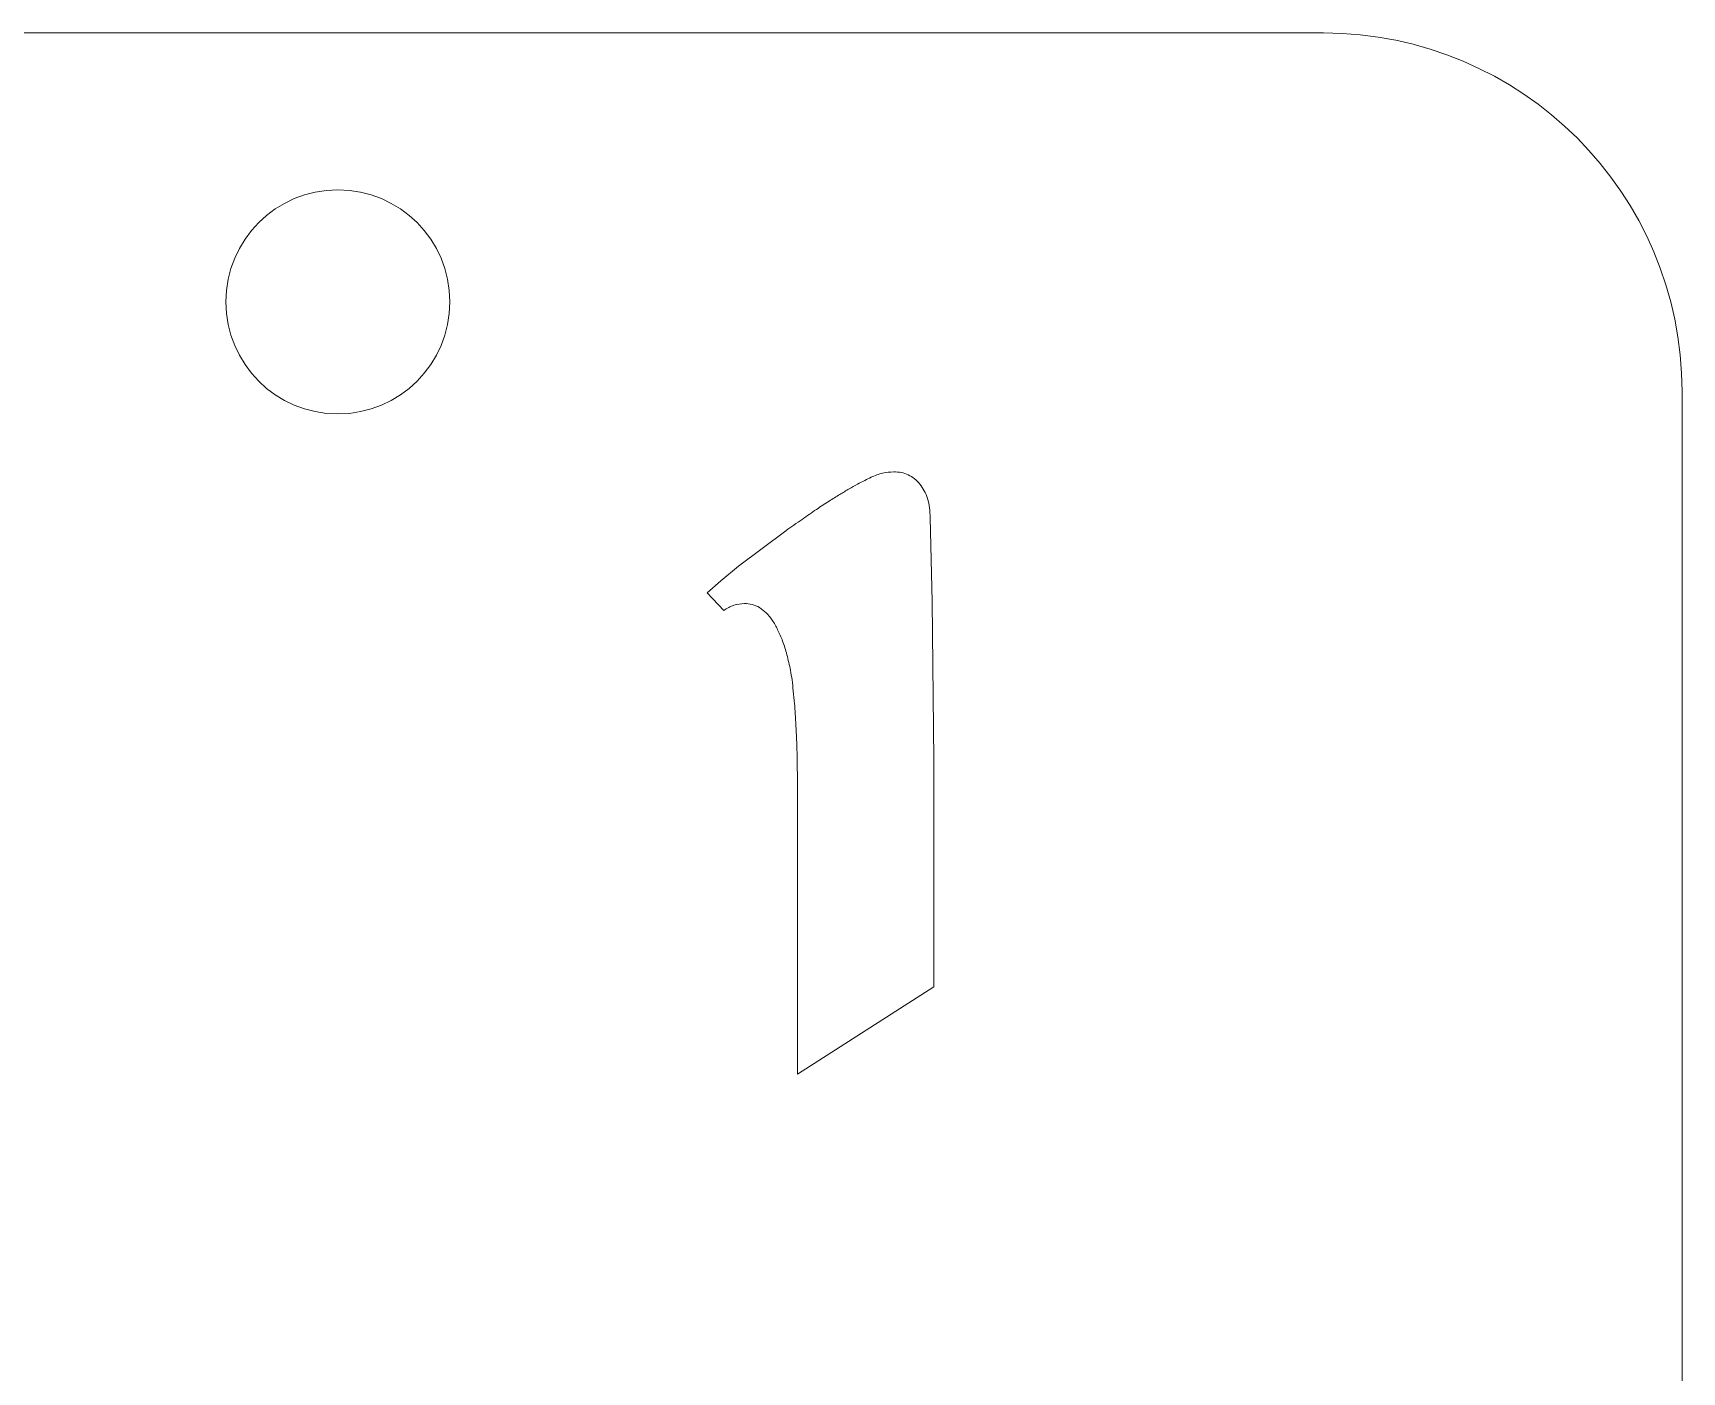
# Model space of a CAD drawing. Header units: millimetres. Extents: x -30 to 30, y -30 to 30.
# Drawn here: x -6.81 to 30, y 0.12 to 30 of the extents above; entities that cross this region are included whole.
import ezdxf

# ---------------------------------------------------------------- set-up
doc = ezdxf.new("R2010")
doc.units = ezdxf.units.MM

msp = doc.modelspace()

# ---------------------------------------------------------------- linework, layer by layer
at = {"color": 7, "linetype": 'Continuous', "lineweight": 15}
for p, q in [((22, 30), (-22, 30)), ((30, -22), (30, 22)), ((13.218, 19.179), (13.263, 17.314)), ((8.943, 18.104), (9.996, 18.894)), ((8.549, 17.774), (8.943, 18.104)), ((8.242, 17.511), (8.549, 17.774)), ((8.613, 17.117), (8.242, 17.511)), ((13.263, 17.314), (13.304, 13.784)), ((13.304, 13.784), (13.304, 8.718)), ((10.259, 6.767), (10.259, 12.753)), ((13.304, 8.718), (10.259, 6.767))]:
    msp.add_line(p, q, dxfattribs=at)
msp.add_circle((0, 24), 2.5, dxfattribs=at)
msp.add_arc((22, 22), 8, 0, 90, dxfattribs=at)
for points, knots in [([(9.996, 18.894), (10.117, 18.978), (10.346, 19.136), (10.665, 19.362), (10.947, 19.544), (11.189, 19.697), (11.401, 19.821), (11.586, 19.928), (11.751, 20.013), (11.935, 20.105), (12.148, 20.19), (12.323, 20.201), (12.406, 20.207)], [0, 0, 0, 0, 0.160222, 0.300769, 0.422267, 0.523497, 0.611177, 0.687498, 0.75451, 0.811799, 0.910198, 1, 1, 1, 1]), ([(12.406, 20.207), (12.463, 20.204), (12.573, 20.199), (12.73, 20.145), (12.873, 20.059), (12.993, 19.934), (13.095, 19.786), (13.17, 19.607), (13.208, 19.401), (13.215, 19.255), (13.218, 19.179)], [0, 0, 0, 0, 0.114942, 0.224186, 0.335647, 0.451679, 0.574446, 0.703163, 0.844169, 1, 1, 1, 1]), ([(9.073, 17.27), (8.992, 17.263), (8.827, 17.248), (8.686, 17.162), (8.613, 17.117)], [0, 0, 0, 0, 0.484995, 1, 1, 1, 1]), ([(10.103, 15.779), (10.077, 15.895), (10.028, 16.116), (9.937, 16.421), (9.822, 16.677), (9.707, 16.894), (9.568, 17.06), (9.417, 17.182), (9.249, 17.258), (9.131, 17.266), (9.073, 17.27)], [0, 0, 0, 0, 0.183651, 0.347068, 0.488946, 0.614096, 0.722483, 0.819671, 0.909916, 1, 1, 1, 1]), ([(10.259, 12.753), (10.258, 12.956), (10.256, 13.335), (10.252, 13.865), (10.235, 14.317), (10.216, 14.697), (10.195, 15.022), (10.165, 15.305), (10.139, 15.554), (10.115, 15.708), (10.103, 15.779)], [0, 0, 0, 0, 0.200796, 0.375457, 0.524053, 0.647616, 0.752452, 0.846003, 0.929155, 1, 1, 1, 1])]:
    msp.add_open_spline(points, degree=3, knots=knots, dxfattribs=at)

doc.saveas('drawing.dxf')
